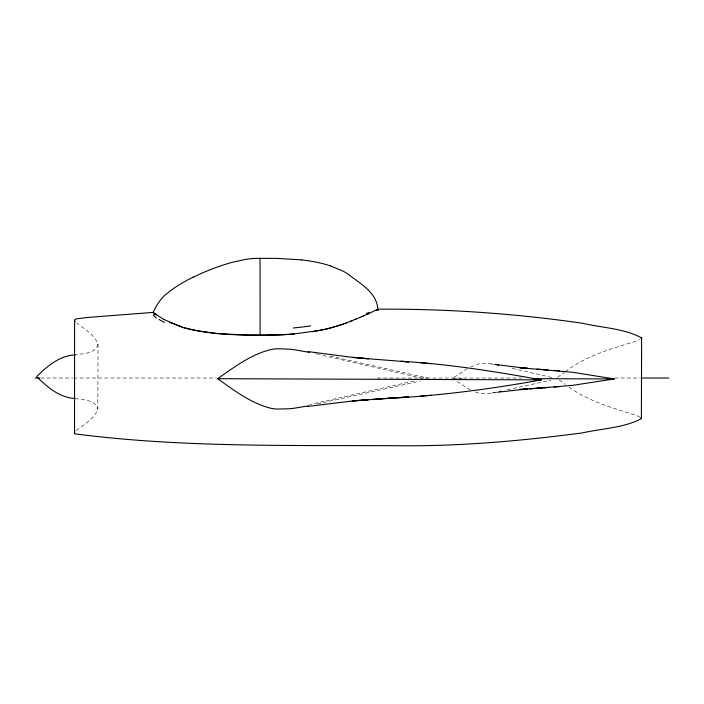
<?xml version="1.0" encoding="UTF-8"?>
<svg xmlns="http://www.w3.org/2000/svg" width="704" height="704" viewBox="0 0 704 704"><rect width="100%" height="100%" fill="white"/><g stroke="black" fill="none" stroke-linecap="round" stroke-linejoin="round"><path stroke-width="0.53" stroke-dasharray="3.52 2.64" d="M76.243 430.487C84.075 424.38 94.178 419.091 97.838 409.244L98.023 344.256C94.406 334.391 84.339 329.05 76.542 322.89M98.023 344.256C95.656 353.989 83.072 353.434 75.284 354.869M557.515 377.388L564.502 372.302M565.374 371.668C586.221 355.59 612.022 348.515 636.777 341L639.39 339.698M467.333 368.65L452.514 378.365L462.458 378.4M470.545 366.951L479.283 363.774A20.231 20.231 0 0 1 482.794 363.396L488.127 363.59A52.518 52.518 0 0 1 491.586 363.959L493.636 364.241M507.223 389.884L550.792 380.178M317.275 403.955L420.209 381.04M414.005 380.978L309.408 404.659M425.506 378.488L427.627 378.03L328.029 355.59M496.989 392.128L491.48 393.061A52.518 52.518 0 0 1 488.022 393.404L482.689 393.554A20.231 20.231 0 0 1 479.178 393.149L474.478 391.723M491.48 393.061L497.622 392.234M40.7 378.03L72.6 378.03M73.7 378.03L216.7 378.03M377.3 378.03L521.699 378.03M614.9 378.03L640.2 378.03M491.586 363.959L493.566 364.258M75.161 398.508C82.949 399.986 95.533 399.502 97.838 409.244M422.338 378.303L319.211 354.578M551.707 377.467L509.582 367.778M315.709 353.769L318.34 354.376M640.042 417.252L636.574 415.492C613.21 408.153 588.949 401.544 568.814 386.989M470.457 389.91L456.218 381.049M559.249 379.949L565.338 384.428"/><path stroke-width="1.06" d="M377.705 309.267L377.793 309.206C446.327 308.66 514.756 313.518 582.586 323.268C601.814 327.774 624.334 328.46 641.617 337.894L641.388 418.625C624.052 427.962 601.533 428.525 582.278 432.925C522.597 440.695 462.554 446.195 402.31 445.764C293.119 445.06 182.899 447.911 74.536 433.814L74.58 319.942L76.006 318.947L87.129 317.504L153.058 312.4L156.587 305.606L160.327 300.221A47.388 47.388 0 0 1 165.484 294.686L173.334 288.631A159.183 159.183 0 0 1 193.266 277.086M377.828 309.179C376.913 292.274 359.207 282.911 347.125 273.478A65.287 65.287 0 0 0 342.021 270.644L330.686 266.033M641.617 337.894L641.124 338.826M74.21 432.986L74.765 431.904M308.396 405.847L293.726 408.311A103.849 103.849 0 0 1 288.614 408.769L277.948 409.068A40.471 40.471 0 0 1 270.934 408.276C250.906 403.366 234.168 390.324 217.598 378.699C234.256 367.198 251.09 354.27 271.146 349.51A40.471 40.471 0 0 1 278.177 348.77L288.834 349.149A103.849 103.849 0 0 1 293.938 349.642L309.505 352.405M376.341 310.147L377.661 309.294L367.814 314.054M368.122 313.931L363.634 315.876M362.076 316.545L363.871 315.77M362.375 316.413L359.788 317.522M360.228 317.337L347.354 322.582M355.898 319.158L354.913 319.563M351.886 320.795L352.396 320.593M350.865 321.209L349.826 321.622M347.204 322.634L341.774 324.606M346.13 323.039L344.511 323.638M343.262 324.086L326.498 328.997M341.167 324.817L339.046 325.521M338.413 325.723L334.981 326.779M334.409 326.946L332.086 327.598M331.496 327.756L329.138 328.363M328.539 328.504L319.475 330.458M325.406 329.243L312.418 331.681M499.849 391.538L501.468 391.186M318.868 330.572L294.07 333.951M75.284 354.869C59.664 355.573 47.247 366.115 36.661 376.578C47.186 387.103 59.541 397.716 75.161 398.508M359.031 358.019L408.734 361.926L401.122 361.284C448.246 363.986 494.903 371.439 541.288 379.878C490.116 389.189 438.495 395.886 386.54 398.526L408.602 396.871L400.99 397.452M523.222 368.025L527.947 368.394L519.895 367.752L572.59 372.258L614.354 378.954L572.546 385.343L536.976 388.274L548.011 387.446L544.21 387.746M307.833 406.446L349.483 401.35L368.324 399.731L352.211 400.902L394.821 397.901L372.46 399.502L381.348 398.851M497.622 392.234L527.868 388.881L519.816 389.47L541.121 387.966L529.936 388.766L534.38 388.441M294.237 333.934L286.95 334.479A230.586 171.679 -1 0 1 281.01 334.84L248.142 335.157M292.82 334.057L293.445 334.004M292.195 334.11L290.312 334.25M420.526 396.114L431.358 395.252M553.978 387.068L559.39 386.637M289.054 334.347L289.678 334.303M288.429 334.391L277.737 334.928M277.112 334.946L273.346 335.051M301.286 259.864L276.91 258.359L254.32 258.403A98.111 98.111 0 0 0 245.432 259.424L232.646 262.214A222.763 222.763 0 0 0 193.327 277.2M272.712 335.069L270.82 335.104M270.195 335.122L268.294 335.148M267.661 335.157L265.76 335.183M264.502 335.192L259.354 335.227M258.606 335.227L235.479 334.787M35.2 378.03L39.6 378.03M641.3 378.03L668.8 378.03M532.752 378.655L614.354 378.954M217.598 378.699L541.288 379.878M247.394 335.139L216.911 333.511M234.731 334.752L232.487 334.646M231.739 334.602L229.504 334.479M228.765 334.435L226.53 334.294M225.79 334.242L215.107 333.326M352.37 357.482L368.474 358.767L349.642 357.007L308.035 351.613M537.046 369.072L548.073 369.978L544.271 369.662M554.039 370.401L559.451 370.867M420.649 362.771L431.473 363.713M524.753 368.139L494.657 364.39M216.172 333.441L208.824 332.596M215.002 333.318L194.075 330.22M208.094 332.499L203.711 331.883M202.981 331.778L198.634 331.065M197.912 330.942L183.515 327.606L169.796 322.406M193.978 330.202L189.42 329.208M497.086 364.927L498.458 365.218M188.707 329.032L182.591 327.316M181.896 327.087L163.874 319.493M163.988 319.554L153.437 312.69M156.64 315.058L154.519 313.518M154.334 313.377L153.762 312.937M640.904 417.692L641.388 418.625M75.073 321.464L74.527 320.382M260.049 258.139L260.093 335.227M301.277 259.943A140.378 140.378 0 0 1 330.722 265.918M369.098 312.391A27.694 1.566 -20.7 0 1 366.406 313.544M376.842 310.402A41.307 3.793 -16.3 0 1 378.497 310.314M310.675 325.882A190.036 125.576 -2.1 0 1 293.304 327.958M164.419 322.476A53.416 13.402 14.1 0 1 159.113 319.449M156.42 318.014A39.97 7.735 16.9 0 1 153.322 314.626M155.188 314.591A42.082 2.93 27.3 0 1 154.414 313.966"/></g></svg>
